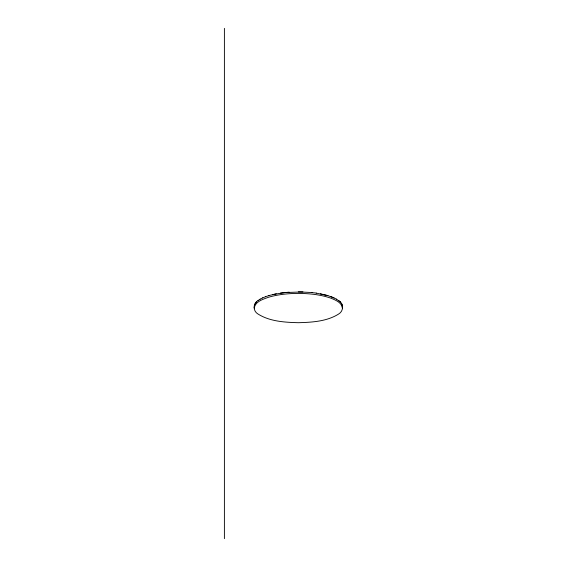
<?xml version="1.0" encoding="UTF-8"?>
<svg xmlns="http://www.w3.org/2000/svg" width="567" height="567" viewBox="0 0 567 567"><rect width="100%" height="100%" fill="white"/><g stroke="black" fill="none" stroke-linecap="round" stroke-linejoin="round"><path stroke-width="0.85" d="M256.419 301.977L254.505 304.968L254.264 308.037C255.356 301.311 263.336 299.149 268.843 297.158C278.411 294.393 288.412 293.451 298.334 293.394C309.391 293.493 320.603 294.557 331.085 298.235C335.579 300.127 341.745 302.48 342.411 308.037L342.17 304.968L341.447 303.458M258.07 300.545C252.818 303.302 252.847 311.141 257.985 314.005C269.892 321.51 284.634 322.311 298.334 322.708C312.034 322.311 326.783 321.51 338.69 314.005C343.779 311.12 343.921 303.345 338.598 300.545M257.985 300.531L260.168 299.178M260.083 299.163L262.677 297.895M262.599 297.873L265.583 296.704M265.512 296.683L268.843 295.62M268.779 295.598L276.299 293.819M272.373 294.627L284.712 292.579L302.955 291.906M280.367 293.096L289.149 292.147M298.334 291.863L311.985 292.544M311.956 292.579L316.301 293.096M316.258 293.125L327.889 295.598M320.369 293.819L327.825 295.62L334.069 297.873M331.085 296.704L336.585 299.163M336.507 299.178L340.434 302.048M224.397 28.35L224.397 538.65"/></g></svg>
